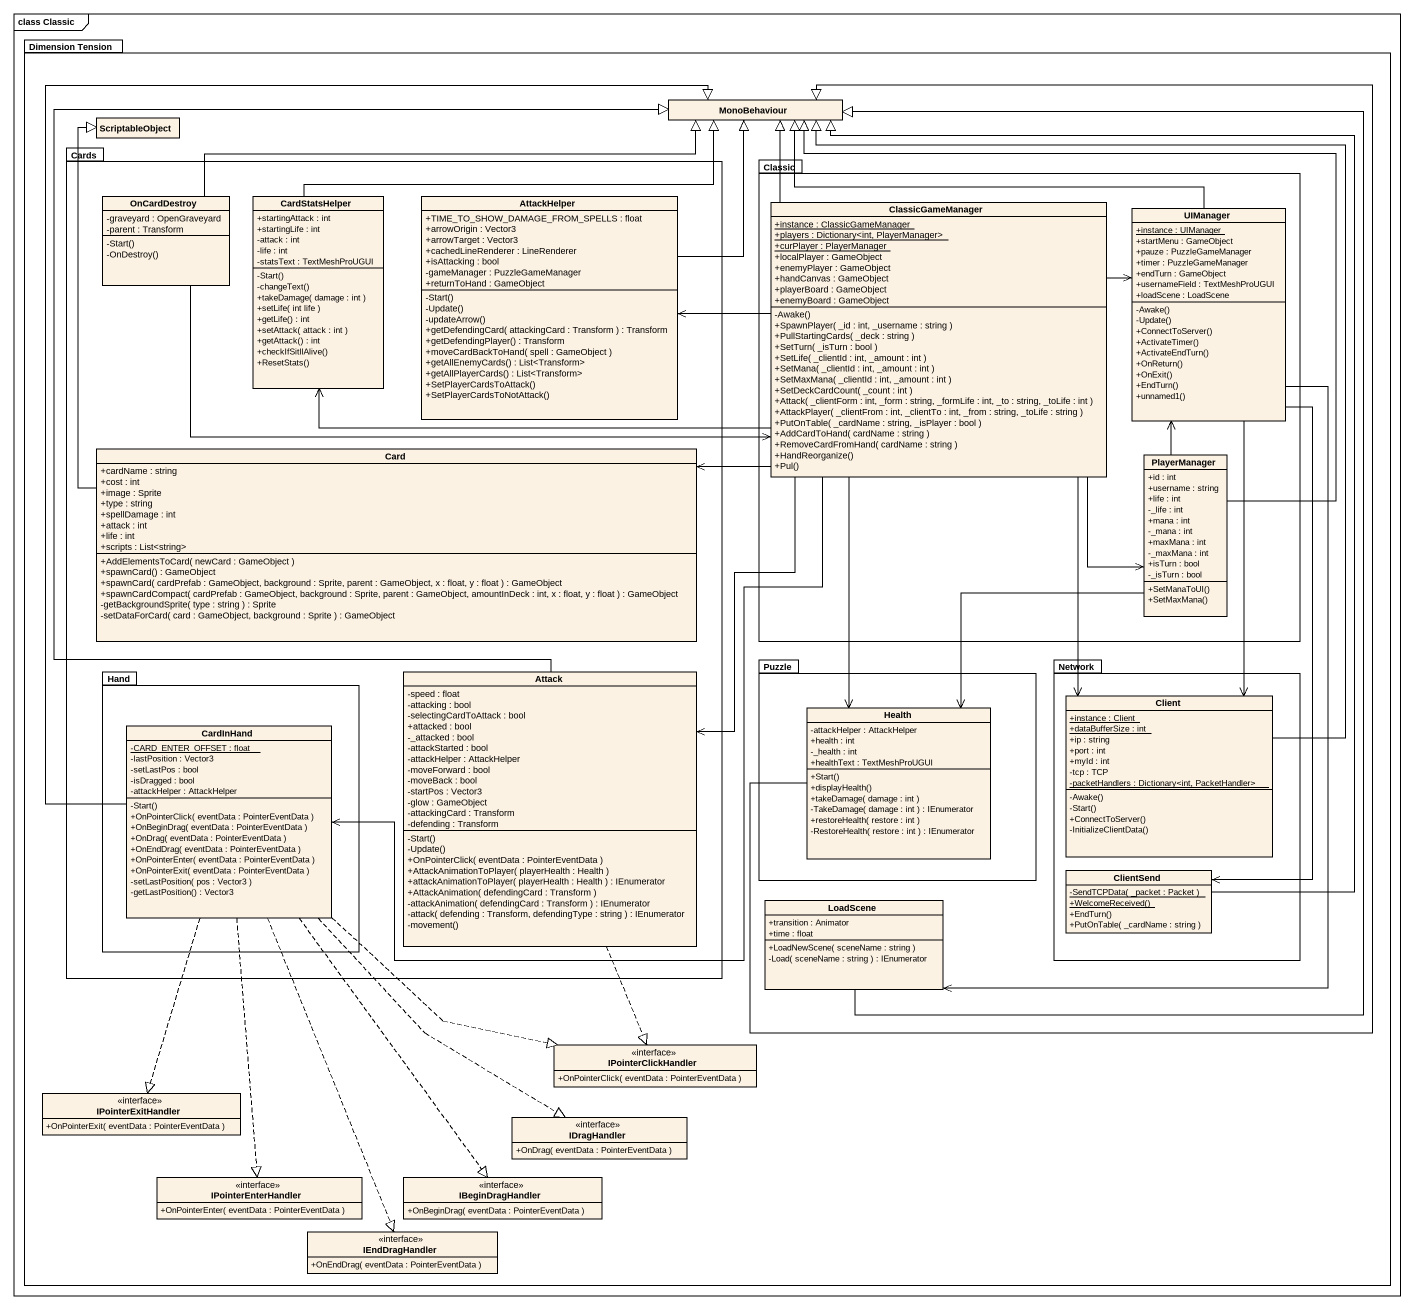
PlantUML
@startuml
mainframe class Classic
hide circle
hide empty members
skinparam classAttributeIconSize 0
package "Dimension Tension" as Dimension_Tension {
  class ScriptableObject
  class MonoBehaviour
  package Cards {
    class OnCardDestroy {
      -graveyard : OpenGraveyard
      -parent : Transform
      -Start()
      -OnDestroy()
    }
    class CardStatsHelper {
      +startingAttack : int
      +startingLife : int
      -attack : int
      -life : int
      -statsText : TextMeshProUGUI
      -Start()
      -changeText()
      +takeDamage( damage : int )
      +setLife( int life )
      +getLife() : int
      +setAttack( attack : int )
      +getAttack() : int
      +checkIfSitllAlive()
      +ResetStats()
    }
    class AttackHelper {
      +TIME_TO_SHOW_DAMAGE_FROM_SPELLS : float
      +arrowOrigin : Vector3
      +arrowTarget : Vector3
      +cachedLineRenderer : LineRenderer
      +isAttacking : bool
      -gameManager : PuzzleGameManager
      +returnToHand : GameObject
      -Start()
      -Update()
      -updateArrow()
      +getDefendingCard( attackingCard : Transform ) : Transform
      +getDefendingPlayer() : Transform
      +moveCardBackToHand( spell : GameObject )
      +getAllEnemyCards() : List<Transform>
      +getAllPlayerCards() : List<Transform>
      +SetPlayerCardsToAttack()
      +SetPlayerCardsToNotAttack()
    }
    class "Card" as Card_ {
      +cardName : string
      +cost : int
      +image : Sprite
      +type : string
      +spellDamage : int
      +attack : int
      +life : int
      +scripts : List<string>
      +AddElementsToCard( newCard : GameObject )
      +spawnCard() : GameObject
      +spawnCard( cardPrefab : GameObject, background : Sprite, parent : GameObject, x : float, y : float ) : GameObject
      +spawnCardCompact( cardPrefab : GameObject, background : Sprite, parent : GameObject, amountInDeck : int, x : float, y : float ) : GameObject
      -getBackgroundSprite( type : string ) : Sprite
      -setDataForCard( card : GameObject, background : Sprite ) : GameObject
    }
    package Hand {
      class CardInHand {
        {static} -CARD_ENTER_OFFSET : float
        -lastPosition : Vector3
        -setLastPos : bool
        -isDragged : bool
        -attackHelper : AttackHelper
        -Start()
        +OnPointerClick( eventData : PointerEventData )
        +OnBeginDrag( eventData : PointerEventData )
        +OnDrag( eventData : PointerEventData )
        +OnEndDrag( eventData : PointerEventData )
        +OnPointerEnter( eventData : PointerEventData )
        +OnPointerExit( eventData : PointerEventData )
        -setLastPosition( pos : Vector3 )
        -getLastPosition() : Vector3
      }
    }
    class Attack {
      -speed : float
      -attacking : bool
      -selectingCardToAttack : bool
      +attacked : bool
      -_attacked : bool
      -attackStarted : bool
      -attackHelper : AttackHelper
      -moveForward : bool
      -moveBack : bool
      -startPos : Vector3
      -glow : GameObject
      -attackingCard : Transform
      -defending : Transform
      -Start()
      -Update()
      +OnPointerClick( eventData : PointerEventData )
      +AttackAnimationToPlayer( playerHealth : Health )
      +attackAnimationToPlayer( playerHealth : Health ) : IEnumerator
      +AttackAnimation( defendingCard : Transform )
      -attackAnimation( defendingCard : Transform ) : IEnumerator
      -attack( defending : Transform, defendingType : string ) : IEnumerator
      -movement()
    }
  }
  package Classic {
    class ClassicGameManager {
      {static} +instance : ClassicGameManager
      {static} +players : Dictionary<int, PlayerManager>
      {static} +curPlayer : PlayerManager
      +localPlayer : GameObject
      +enemyPlayer : GameObject
      +handCanvas : GameObject
      +playerBoard : GameObject
      +enemyBoard : GameObject
      -Awake()
      +SpawnPlayer( _id : int, _username : string )
      +PullStartingCards( _deck : string )
      +SetTurn( _isTurn : bool )
      +SetLife( _clientId : int, _amount : int )
      +SetMana( _clientId : int, _amount : int )
      +SetMaxMana( _clientId : int, _amount : int )
      +SetDeckCardCount( _count : int )
      +Attack( _clientForm : int, _form : string, _formLife : int, _to : string, _toLife : int )
      +AttackPlayer( _clientFrom : int, _clientTo : int, _from : string, _toLife : string )
      +PutOnTable( _cardName : string, _isPlayer : bool )
      +AddCardToHand( cardName : string )
      +RemoveCardFromHand( cardName : string )
      +HandReorganize()
      +Pul()
    }
    class UIManager {
      {static} +instance : UIManager
      +startMenu : GameObject
      +pauze : PuzzleGameManager
      +timer : PuzzleGameManager
      +endTurn : GameObject
      +usernameField : TextMeshProUGUI
      +loadScene : LoadScene
      -Awake()
      -Update()
      +ConnectToServer()
      +ActivateTimer()
      +ActivateEndTurn()
      +OnReturn()
      +OnExit()
      +EndTurn()
      +unnamed1()
    }
    class PlayerManager {
      +id : int
      +username : string
      +life : int
      -_life : int
      +mana : int
      -_mana : int
      +maxMana : int
      -_maxMana : int
      +isTurn : bool
      -_isTurn : bool
      +SetManaToUI()
      +SetMaxMana()
    }
  }
  package Puzzle {
    class Health {
      -attackHelper : AttackHelper
      +health : int
      -_health : int
      +healthText : TextMeshProUGUI
      +Start()
      +displayHealth()
      +takeDamage( damage : int )
      -TakeDamage( damage : int ) : IEnumerator
      +restoreHealth( restore : int )
      -RestoreHealth( restore : int ) : IEnumerator
    }
  }
  package "Network" as Network_ {
    class Client {
      {static} +instance : Client
      {static} +dataBufferSize : int
      +ip : string
      +port : int
      +myId : int
      -tcp : TCP
      {static} -packetHandlers : Dictionary<int, PacketHandler>
      -Awake()
      -Start()
      +ConnectToServer()
      -InitializeClientData()
    }
    class ClientSend {
      {static} -SendTCPData( _packet : Packet )
      {static} +WelcomeReceived()
      +EndTurn()
      +PutOnTable( _cardName : string )
    }
  }
  class LoadScene {
    +transition : Animator
    +time : float
    +LoadNewScene( sceneName : string )
    -Load( sceneName : string ) : IEnumerator
  }
  interface IPointerClickHandler {
    +OnPointerClick( eventData : PointerEventData )
  }
  interface IPointerExitHandler {
    +OnPointerExit( eventData : PointerEventData )
  }
  interface IDragHandler {
    +OnDrag( eventData : PointerEventData )
  }
  interface IPointerEnterHandler {
    +OnPointerEnter( eventData : PointerEventData )
  }
  interface IBeginDragHandler {
    +OnBeginDrag( eventData : PointerEventData )
  }
  interface IEndDragHandler {
    +OnEndDrag( eventData : PointerEventData )
  }
}
OnCardDestroy -right-|> MonoBehaviour
OnCardDestroy -right-> ClassicGameManager
CardStatsHelper -right-|> MonoBehaviour
AttackHelper -up-|> MonoBehaviour
ClassicGameManager -up-|> MonoBehaviour
ClassicGameManager -left-> CardStatsHelper
ClassicGameManager -left-> AttackHelper
ClassicGameManager -right-> UIManager
ClassicGameManager -left-> Card_
ClassicGameManager --> PlayerManager
ClassicGameManager --> Attack
ClassicGameManager --> Health
ClassicGameManager --> Client
ClassicGameManager --> CardInHand
UIManager -left-|> MonoBehaviour
UIManager --> Client
UIManager --> ClientSend
UIManager --> LoadScene
Card_ -up-|> ScriptableObject
PlayerManager -up-|> MonoBehaviour
PlayerManager -up-> UIManager
PlayerManager --> Health
Attack -up-|> MonoBehaviour
Attack ..|> IPointerClickHandler
Health -up-|> MonoBehaviour
Client -up-|> MonoBehaviour
CardInHand -up-|> MonoBehaviour
CardInHand .right.|> IPointerClickHandler
CardInHand ..|> IPointerExitHandler
CardInHand ..|> IDragHandler
CardInHand ..|> IPointerEnterHandler
CardInHand ..|> IBeginDragHandler
CardInHand ..|> IEndDragHandler
ClientSend -up-|> MonoBehaviour
LoadScene -up-|> MonoBehaviour
@enduml
